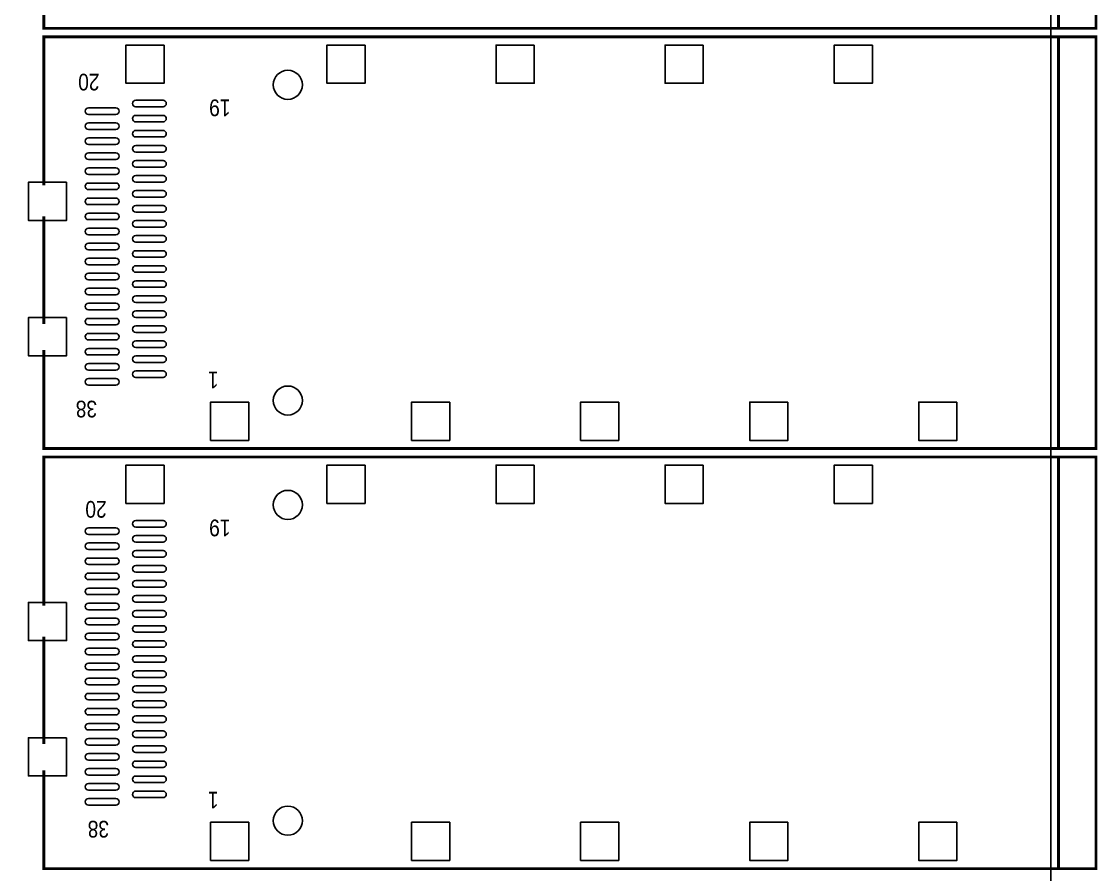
# Model space of a CAD drawing. Extents: x 4 to 274, y -3 to 190.
# Drawn here: x 216.7 to 274, y 69 to 114.4 of the extents above; entities that cross this region are included whole.
import ezdxf

# ---------------------------------------------------------------- set-up
doc = ezdxf.new("R2010")
doc.units = 0
doc.header["$MEASUREMENT"] = 0
for name, color, linetype in [('BG_OUTLINE', 7, 'CONTINUOUS'), ('PG_SILKSCREEN_TOP', 130, 'CONTINUOUS'), ('PIN_TOP', 140, 'CONTINUOUS')]:
    doc.layers.add(name, color=color, linetype=linetype)

msp = doc.modelspace()

# ---------------------------------------------------------------- linework, layer by layer
at = {"layer": 'BG_OUTLINE'}
msp.add_lwpolyline([(21.5138, -1.27), (21.5138, 168.7068), (271.5006, 168.7068), (271.5006, -1.27)], close=True, dxfattribs=at)
at = {"layer": 'PG_SILKSCREEN_TOP'}
for points in [[(217.889074, 119.278908, 0.1524, 0.1524, 0), (217.889074, 114.493802, 0.150114, 0.150114, 0), (217.889074, 114.043714, 0.1524, 0.1524, 0), (273.900646, 114.043714, 0.150114, 0.150114, 0), (273.900646, 114.493802, 0.1524, 0.1524, 0), (273.900646, 135.494014, 0.150114, 0.150114, 0), (273.900646, 135.944102, 0.1524, 0.1524, 0), (217.889074, 135.944102, 0.150114, 0.150114, 0), (217.889074, 135.494014, 0.1524, 0.1524, 0), (217.889074, 128.041908, 0.1524, 0.1524, 0)], [(271.895062, 114.046508, 0.150114, 0.150114, 0), (271.90065, 114.052096, 0.150114, 0.150114, 0), (271.90065, 114.493802, 0.1524, 0.1524, 0), (271.90065, 135.494014, 0.150114, 0.150114, 0), (271.90065, 135.93572, 0.150114, 0.150114, 0), (271.895062, 135.941308, 0.150114, 0.150114, 0)], [(217.889074, 96.926908, 0.1524, 0.1524, 0), (217.889074, 92.141802, 0.150114, 0.150114, 0), (217.889074, 91.691714, 0.1524, 0.1524, 0), (273.900646, 91.691714, 0.150114, 0.150114, 0), (273.900646, 92.141802, 0.1524, 0.1524, 0), (273.900646, 113.142014, 0.150114, 0.150114, 0), (273.900646, 113.592102, 0.1524, 0.1524, 0), (217.889074, 113.592102, 0.150114, 0.150114, 0), (217.889074, 113.142014, 0.1524, 0.1524, 0), (217.889074, 105.689908, 0.1524, 0.1524, 0)], [(271.895062, 91.694508, 0.150114, 0.150114, 0), (271.90065, 91.700096, 0.150114, 0.150114, 0), (271.90065, 92.141802, 0.1524, 0.1524, 0), (271.90065, 113.142014, 0.150114, 0.150114, 0), (271.90065, 113.58372, 0.150114, 0.150114, 0), (271.895062, 113.589308, 0.150114, 0.150114, 0)], [(217.889074, 74.574908, 0.1524, 0.1524, 0), (217.889074, 69.789802, 0.150114, 0.150114, 0), (217.889074, 69.339714, 0.1524, 0.1524, 0), (273.900646, 69.339714, 0.150114, 0.150114, 0), (273.900646, 69.789802, 0.1524, 0.1524, 0), (273.900646, 90.790014, 0.150114, 0.150114, 0), (273.900646, 91.240102, 0.1524, 0.1524, 0), (217.889074, 91.240102, 0.150114, 0.150114, 0), (217.889074, 90.790014, 0.1524, 0.1524, 0), (217.889074, 83.337908, 0.1524, 0.1524, 0)], [(271.895062, 69.342508, 0.150114, 0.150114, 0), (271.90065, 69.348096, 0.150114, 0.150114, 0), (271.90065, 69.789802, 0.1524, 0.1524, 0), (271.90065, 90.790014, 0.150114, 0.150114, 0), (271.90065, 91.23172, 0.150114, 0.150114, 0), (271.895062, 91.237308, 0.150114, 0.150114, 0)]]:
    msp.add_lwpolyline(points, format="xyseb", dxfattribs=at)
at = {"layer": 'PG_SILKSCREEN_TOP', "const_width": 0.1524}
for points in [[(217.889074, 98.323908), (217.889074, 104.038908)], [(217.889074, 75.971908), (217.889074, 81.686908)]]:
    msp.add_lwpolyline(points, dxfattribs=at)
at = {"layer": 'PIN_TOP'}
for points in [[(224.294954, 113.158016), (224.294954, 111.126016), (222.262954, 111.126016), (222.262954, 113.158016)], [(234.994958, 113.158016), (234.994958, 111.126016), (232.962958, 111.126016), (232.962958, 113.158016)], [(243.99494, 113.158016), (243.99494, 111.126016), (241.96294, 111.126016), (241.96294, 113.158016)], [(252.995176, 113.158016), (252.995176, 111.126016), (250.963176, 111.126016), (250.963176, 113.158016)], [(261.995158, 113.158016), (261.995158, 111.126016), (259.963158, 111.126016), (259.963158, 113.158016)], [(219.104972, 105.857802), (219.104972, 103.825802), (217.072972, 103.825802), (217.072972, 105.857802)], [(219.104972, 98.657918), (219.104972, 96.625918), (217.072972, 96.625918), (217.072972, 98.657918)], [(228.795072, 94.1578), (228.795072, 92.1258), (226.763072, 92.1258), (226.763072, 94.1578)], [(239.495076, 94.1578), (239.495076, 92.1258), (237.463076, 92.1258), (237.463076, 94.1578)], [(248.495058, 94.1578), (248.495058, 92.1258), (246.463058, 92.1258), (246.463058, 94.1578)], [(257.49504, 94.1578), (257.49504, 92.1258), (255.46304, 92.1258), (255.46304, 94.1578)], [(266.495022, 94.1578), (266.495022, 92.1258), (264.463022, 92.1258), (264.463022, 94.1578)], [(224.294954, 90.806016), (224.294954, 88.774016), (222.262954, 88.774016), (222.262954, 90.806016)], [(234.994958, 90.806016), (234.994958, 88.774016), (232.962958, 88.774016), (232.962958, 90.806016)], [(243.99494, 90.806016), (243.99494, 88.774016), (241.96294, 88.774016), (241.96294, 90.806016)], [(252.995176, 90.806016), (252.995176, 88.774016), (250.963176, 88.774016), (250.963176, 90.806016)], [(261.995158, 90.806016), (261.995158, 88.774016), (259.963158, 88.774016), (259.963158, 90.806016)], [(219.104972, 83.505802), (219.104972, 81.473802), (217.072972, 81.473802), (217.072972, 83.505802)], [(219.104972, 76.305918), (219.104972, 74.273918), (217.072972, 74.273918), (217.072972, 76.305918)], [(228.795072, 71.8058), (228.795072, 69.7738), (226.763072, 69.7738), (226.763072, 71.8058)], [(239.495076, 71.8058), (239.495076, 69.7738), (237.463076, 69.7738), (237.463076, 71.8058)], [(248.495058, 71.8058), (248.495058, 69.7738), (246.463058, 69.7738), (246.463058, 71.8058)], [(257.49504, 71.8058), (257.49504, 69.7738), (255.46304, 69.7738), (255.46304, 71.8058)], [(266.495022, 71.8058), (266.495022, 69.7738), (264.463022, 69.7738), (264.463022, 71.8058)]]:
    msp.add_lwpolyline(points, close=True, dxfattribs=at)
for points in [[(222.784035, 110.21695), (224.234121, 110.21695, -1), (224.234121, 109.866938), (222.784035, 109.866938, -1)], [(220.274007, 109.8169), (221.724093, 109.8169, -1), (221.724093, 109.466888), (220.274007, 109.466888, -1)], [(222.784035, 109.41685), (224.234121, 109.41685, -1), (224.234121, 109.066838), (222.784035, 109.066838, -1)], [(220.274007, 109.0168), (221.724093, 109.0168, -1), (221.724093, 108.666788), (220.274007, 108.666788, -1)], [(222.784035, 108.617004), (224.234121, 108.617004, -1), (224.234121, 108.266992), (222.784035, 108.266992, -1)], [(220.274007, 108.216954), (221.724093, 108.216954, -1), (221.724093, 107.866942), (220.274007, 107.866942, -1)], [(222.784035, 107.816904), (224.234121, 107.816904, -1), (224.234121, 107.466892), (222.784035, 107.466892, -1)], [(220.274007, 107.416854), (221.724093, 107.416854, -1), (221.724093, 107.066842), (220.274007, 107.066842, -1)], [(220.274007, 106.617008), (221.724093, 106.617008, -1), (221.724093, 106.266996), (220.274007, 106.266996, -1)], [(222.784035, 107.016804), (224.234121, 107.016804, -1), (224.234121, 106.666792), (222.784035, 106.666792, -1)], [(222.784035, 106.216958), (224.234121, 106.216958, -1), (224.234121, 105.866946), (222.784035, 105.866946, -1)], [(220.274007, 105.816908), (221.724093, 105.816908, -1), (221.724093, 105.466896), (220.274007, 105.466896, -1)], [(222.784035, 105.416858), (224.234121, 105.416858, -1), (224.234121, 105.066846), (222.784035, 105.066846, -1)], [(220.274007, 105.016808), (221.724093, 105.016808, -1), (221.724093, 104.666796), (220.274007, 104.666796, -1)], [(222.784035, 104.617012), (224.234121, 104.617012, -1), (224.234121, 104.267), (222.784035, 104.267, -1)], [(220.274007, 104.216962), (221.724093, 104.216962, -1), (221.724093, 103.86695), (220.274007, 103.86695, -1)], [(222.784035, 103.816912), (224.234121, 103.816912, -1), (224.234121, 103.4669), (222.784035, 103.4669, -1)], [(220.274007, 103.416862), (221.724093, 103.416862, -1), (221.724093, 103.06685), (220.274007, 103.06685, -1)], [(220.274007, 102.617016), (221.724093, 102.617016, -1), (221.724093, 102.267004), (220.274007, 102.267004, -1)], [(222.784035, 103.016812), (224.234121, 103.016812, -1), (224.234121, 102.6668), (222.784035, 102.6668, -1)], [(222.784035, 102.216966), (224.234121, 102.216966, -1), (224.234121, 101.866954), (222.784035, 101.866954, -1)], [(220.274007, 101.816916), (221.724093, 101.816916, -1), (221.724093, 101.466904), (220.274007, 101.466904, -1)], [(222.784035, 101.416866), (224.234121, 101.416866, -1), (224.234121, 101.066854), (222.784035, 101.066854, -1)], [(220.274007, 101.016816), (221.724093, 101.016816, -1), (221.724093, 100.666804), (220.274007, 100.666804, -1)], [(222.784035, 100.61702), (224.234121, 100.61702, -1), (224.234121, 100.267008), (222.784035, 100.267008, -1)], [(220.274007, 100.21697), (221.724093, 100.21697, -1), (221.724093, 99.866958), (220.274007, 99.866958, -1)], [(222.784035, 99.81692), (224.234121, 99.81692, -1), (224.234121, 99.466908), (222.784035, 99.466908, -1)], [(220.274007, 99.41687), (221.724093, 99.41687, -1), (221.724093, 99.066858), (220.274007, 99.066858, -1)], [(220.274007, 98.617024), (221.724093, 98.617024, -1), (221.724093, 98.267012), (220.274007, 98.267012, -1)], [(222.784035, 99.01682), (224.234121, 99.01682, -1), (224.234121, 98.666808), (222.784035, 98.666808, -1)], [(222.784035, 98.216974), (224.234121, 98.216974, -1), (224.234121, 97.866962), (222.784035, 97.866962, -1)], [(220.274007, 97.816924), (221.724093, 97.816924, -1), (221.724093, 97.466912), (220.274007, 97.466912, -1)], [(222.784035, 97.416874), (224.234121, 97.416874, -1), (224.234121, 97.066862), (222.784035, 97.066862, -1)], [(220.274007, 97.016824), (221.724093, 97.016824, -1), (221.724093, 96.666812), (220.274007, 96.666812, -1)], [(222.784035, 96.617028), (224.234121, 96.617028, -1), (224.234121, 96.267016), (222.784035, 96.267016, -1)], [(220.274007, 96.216978), (221.724093, 96.216978, -1), (221.724093, 95.866966), (220.274007, 95.866966, -1)], [(222.784035, 95.816928), (224.234121, 95.816928, -1), (224.234121, 95.466916), (222.784035, 95.466916, -1)], [(220.274007, 95.416878), (221.724093, 95.416878, -1), (221.724093, 95.066866), (220.274007, 95.066866, -1)], [(222.784035, 87.86495), (224.234121, 87.86495, -1), (224.234121, 87.514938), (222.784035, 87.514938, -1)], [(220.274007, 87.4649), (221.724093, 87.4649, -1), (221.724093, 87.114888), (220.274007, 87.114888, -1)], [(222.784035, 87.06485), (224.234121, 87.06485, -1), (224.234121, 86.714838), (222.784035, 86.714838, -1)], [(220.274007, 86.6648), (221.724093, 86.6648, -1), (221.724093, 86.314788), (220.274007, 86.314788, -1)], [(222.784035, 86.265004), (224.234121, 86.265004, -1), (224.234121, 85.914992), (222.784035, 85.914992, -1)], [(220.274007, 85.864954), (221.724093, 85.864954, -1), (221.724093, 85.514942), (220.274007, 85.514942, -1)], [(222.784035, 85.464904), (224.234121, 85.464904, -1), (224.234121, 85.114892), (222.784035, 85.114892, -1)], [(220.274007, 85.064854), (221.724093, 85.064854, -1), (221.724093, 84.714842), (220.274007, 84.714842, -1)], [(220.274007, 84.265008), (221.724093, 84.265008, -1), (221.724093, 83.914996), (220.274007, 83.914996, -1)], [(222.784035, 84.664804), (224.234121, 84.664804, -1), (224.234121, 84.314792), (222.784035, 84.314792, -1)], [(222.784035, 83.864958), (224.234121, 83.864958, -1), (224.234121, 83.514946), (222.784035, 83.514946, -1)], [(220.274007, 83.464908), (221.724093, 83.464908, -1), (221.724093, 83.114896), (220.274007, 83.114896, -1)], [(222.784035, 83.064858), (224.234121, 83.064858, -1), (224.234121, 82.714846), (222.784035, 82.714846, -1)], [(220.274007, 82.664808), (221.724093, 82.664808, -1), (221.724093, 82.314796), (220.274007, 82.314796, -1)], [(222.784035, 82.265012), (224.234121, 82.265012, -1), (224.234121, 81.915), (222.784035, 81.915, -1)], [(220.274007, 81.864962), (221.724093, 81.864962, -1), (221.724093, 81.51495), (220.274007, 81.51495, -1)], [(222.784035, 81.464912), (224.234121, 81.464912, -1), (224.234121, 81.1149), (222.784035, 81.1149, -1)], [(220.274007, 81.064862), (221.724093, 81.064862, -1), (221.724093, 80.71485), (220.274007, 80.71485, -1)], [(220.274007, 80.265016), (221.724093, 80.265016, -1), (221.724093, 79.915004), (220.274007, 79.915004, -1)], [(222.784035, 80.664812), (224.234121, 80.664812, -1), (224.234121, 80.3148), (222.784035, 80.3148, -1)], [(222.784035, 79.864966), (224.234121, 79.864966, -1), (224.234121, 79.514954), (222.784035, 79.514954, -1)], [(220.274007, 79.464916), (221.724093, 79.464916, -1), (221.724093, 79.114904), (220.274007, 79.114904, -1)], [(222.784035, 79.064866), (224.234121, 79.064866, -1), (224.234121, 78.714854), (222.784035, 78.714854, -1)], [(220.274007, 78.664816), (221.724093, 78.664816, -1), (221.724093, 78.314804), (220.274007, 78.314804, -1)], [(222.784035, 78.26502), (224.234121, 78.26502, -1), (224.234121, 77.915008), (222.784035, 77.915008, -1)], [(220.274007, 77.86497), (221.724093, 77.86497, -1), (221.724093, 77.514958), (220.274007, 77.514958, -1)], [(222.784035, 77.46492), (224.234121, 77.46492, -1), (224.234121, 77.114908), (222.784035, 77.114908, -1)], [(220.274007, 77.06487), (221.724093, 77.06487, -1), (221.724093, 76.714858), (220.274007, 76.714858, -1)], [(220.274007, 76.265024), (221.724093, 76.265024, -1), (221.724093, 75.915012), (220.274007, 75.915012, -1)], [(222.784035, 76.66482), (224.234121, 76.66482, -1), (224.234121, 76.314808), (222.784035, 76.314808, -1)], [(222.784035, 75.864974), (224.234121, 75.864974, -1), (224.234121, 75.514962), (222.784035, 75.514962, -1)], [(220.274007, 75.464924), (221.724093, 75.464924, -1), (221.724093, 75.114912), (220.274007, 75.114912, -1)], [(222.784035, 75.064874), (224.234121, 75.064874, -1), (224.234121, 74.714862), (222.784035, 74.714862, -1)], [(220.274007, 74.664824), (221.724093, 74.664824, -1), (221.724093, 74.314812), (220.274007, 74.314812, -1)], [(222.784035, 74.265028), (224.234121, 74.265028, -1), (224.234121, 73.915016), (222.784035, 73.915016, -1)], [(220.274007, 73.864978), (221.724093, 73.864978, -1), (221.724093, 73.514966), (220.274007, 73.514966, -1)], [(222.784035, 73.464928), (224.234121, 73.464928, -1), (224.234121, 73.114916), (222.784035, 73.114916, -1)], [(220.274007, 73.064878), (221.724093, 73.064878, -1), (221.724093, 72.714866), (220.274007, 72.714866, -1)]]:
    msp.add_lwpolyline(points, format="xyb", close=True, dxfattribs=at)
for centre in [(230.879142, 111.041942), (230.879142, 94.241874), (230.879142, 88.689942), (230.879142, 71.889874)]:
    msp.add_circle(centre, 0.774954, dxfattribs=at)

# ---------------------------------------------------------------- texts
at = {"layer": 'PG_SILKSCREEN_TOP', "width": 0.857143}
for s, p in [('20', (220.853, 111.633)), ('19', (227.826062, 110.261908)), ('1', (227.191062, 95.783908)), ('38', (220.726, 94.234)), ('20', (221.234, 88.9)), ('19', (227.826062, 87.909908)), ('1', (227.191062, 73.431908)), ('38', (221.361, 71.882))]:
    msp.add_text(s, height=0.889, rotation=180, dxfattribs=at).set_placement(p)

doc.saveas('drawing.dxf')
